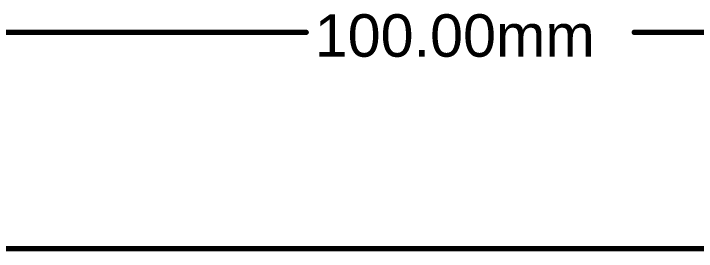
# Model space of a CAD drawing. Header units: inches. Extents: x -5 to 230, y -4 to 159.
# Drawn here: x 24.23 to 56.92, y 76.38 to 87.76 of the extents above; entities that cross this region are included whole.
import ezdxf

# ---------------------------------------------------------------- set-up
doc = ezdxf.new("R2010")
doc.units = ezdxf.units.IN
doc.layers.add('Board Outline', color=216, linetype='Continuous')
doc.layers.add('Dimension', color=6, linetype='Continuous')
doc.styles.add('Arial', font='', dxfattribs={"height": 0.2})
doc.styles.get('Arial').set_extended_font_data('Arial')

msp = doc.modelspace()

# ---------------------------------------------------------------- linework, layer by layer
at = {"layer": 'Board Outline', "const_width": 0.254}
msp.add_lwpolyline([(-0.452, 76.509), (93.452, 76.509)], dxfattribs=at)
at = {"layer": 'Dimension', "const_width": 0.254}
for points in [[(-3.5, 86.868), (38.239, 86.868)], [(53.948, 86.868), (96.5, 86.868)]]:
    msp.add_lwpolyline(points, dxfattribs=at)
at = {"layer": 'Dimension', "const_width": 0.127}
for points in [[(38.176, 86.868, 1), (38.303, 86.868, 1)], [(53.885, 86.868, 1), (54.012, 86.868, 1)]]:
    msp.add_lwpolyline(points, format="xyb", close=True, dxfattribs=at)

# ---------------------------------------------------------------- texts
at = {"layer": 'Dimension', "style": 'Arial'}
msp.add_text('100.00mm', height=2.032, dxfattribs=at).set_placement((38.645, 85.7))

doc.saveas('drawing.dxf')
